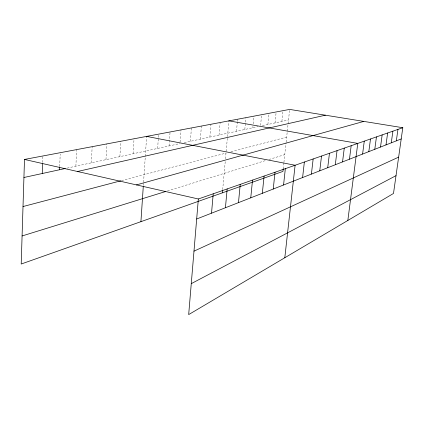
<?xml version="1.0" encoding="UTF-8"?>
<svg xmlns="http://www.w3.org/2000/svg" width="424" height="424" viewBox="0 0 424 424"><rect width="100%" height="100%" fill="white"/><g stroke="black" fill="none" stroke-linecap="round" stroke-linejoin="round"><path stroke-width="0.32" stroke-dasharray="2.12 1.59" d="M42.665 162.466L42.877 156.62M59.683 166.473L60.208 154.007M75.88 166.203L76.654 149.603M91.335 162.843L92.162 146.678M105.979 159.657L106.853 143.906M119.881 156.636L120.792 141.272M133.088 153.769L134.037 138.775M143.349 185.452L143.519 182.914M143.561 182.283L145.257 156.965M145.299 156.308L146.635 136.396M157.627 148.437L158.634 134.132M169.043 145.951L170.072 131.97M180.046 142.284L180.995 129.914M190.36 141.319L191.431 127.942M200.329 139.157L201.411 126.061M209.875 137.079L210.972 124.253M219.023 135.092L220.13 122.525M222.69 189.608L225.245 161.369M225.478 158.825L228.918 120.867M236.481 131.297L237.366 121.768M237.424 121.137L237.604 119.229M244.807 129.49L245.936 117.655M252.81 127.751L252.932 126.458M253.186 123.882L253.944 116.144M260.564 125.446L261.576 115.323M267.899 124.471L269.039 113.298M275.022 122.923L276.167 111.952M281.886 121.428L283.031 110.653M283.237 168.837L283.863 163.033M283.932 162.387L286.046 142.766M286.115 142.141L289.65 109.408M167.491 190.933L265.36 160.627M268.917 159.525L284.769 154.612M121.534 180.608L225.997 153.101M230.948 151.797L286.656 137.132M67.082 168.111L179.946 143.582M184.233 142.655L257.935 126.633M262.35 125.674L288.506 119.992"/><path stroke-width="0.64" d="M402.8 127.714L198.347 198.983L188.68 314.592L393.499 193.461L402.8 127.714L289.65 109.408L24.497 159.445L21.2 264.025L282.956 171.413L283.237 168.837M42.257 173.506L42.617 163.765M59.545 169.748L59.657 167.125M140.922 221.667L143.264 186.719M211.523 213.182L213.224 193.794M222.393 192.841L222.632 190.254M225.43 207.739L227.158 188.94M238.479 202.635L240.228 184.382M250.759 197.828L252.519 180.099M262.324 193.302L264.094 176.066M273.241 189.03L275.012 172.261M283.561 184.991L285.336 168.662M284.811 257.739L295.104 165.254L146.635 136.396M302.598 177.539L304.363 162.026M311.396 174.1L313.156 158.963M319.76 170.824L321.514 156.048M327.72 167.708L329.464 153.276M335.305 164.74L337.043 150.637M342.544 161.904L344.272 148.114M349.461 159.201L351.173 145.708M347.839 220.464L357.776 143.407L228.918 120.867M362.589 154.066L364.274 141.144M368.822 151.622L370.496 138.977M374.79 149.29L376.454 136.899M380.514 147.048L382.162 134.906M386.004 144.902L387.637 132.998M391.273 142.835L392.894 131.17M396.339 140.853L397.945 129.405M191.266 283.656L396.016 175.663M193.985 251.156L398.639 157.134M196.672 218.996L401.21 138.95M22.085 235.961L165.683 191.494M136.443 184.906L363.813 121.407M23.013 206.546L120.909 180.772M77.507 171.503L325.378 115.185M23.924 177.492L65.201 168.524M24.497 159.445L198.347 198.983"/></g></svg>
